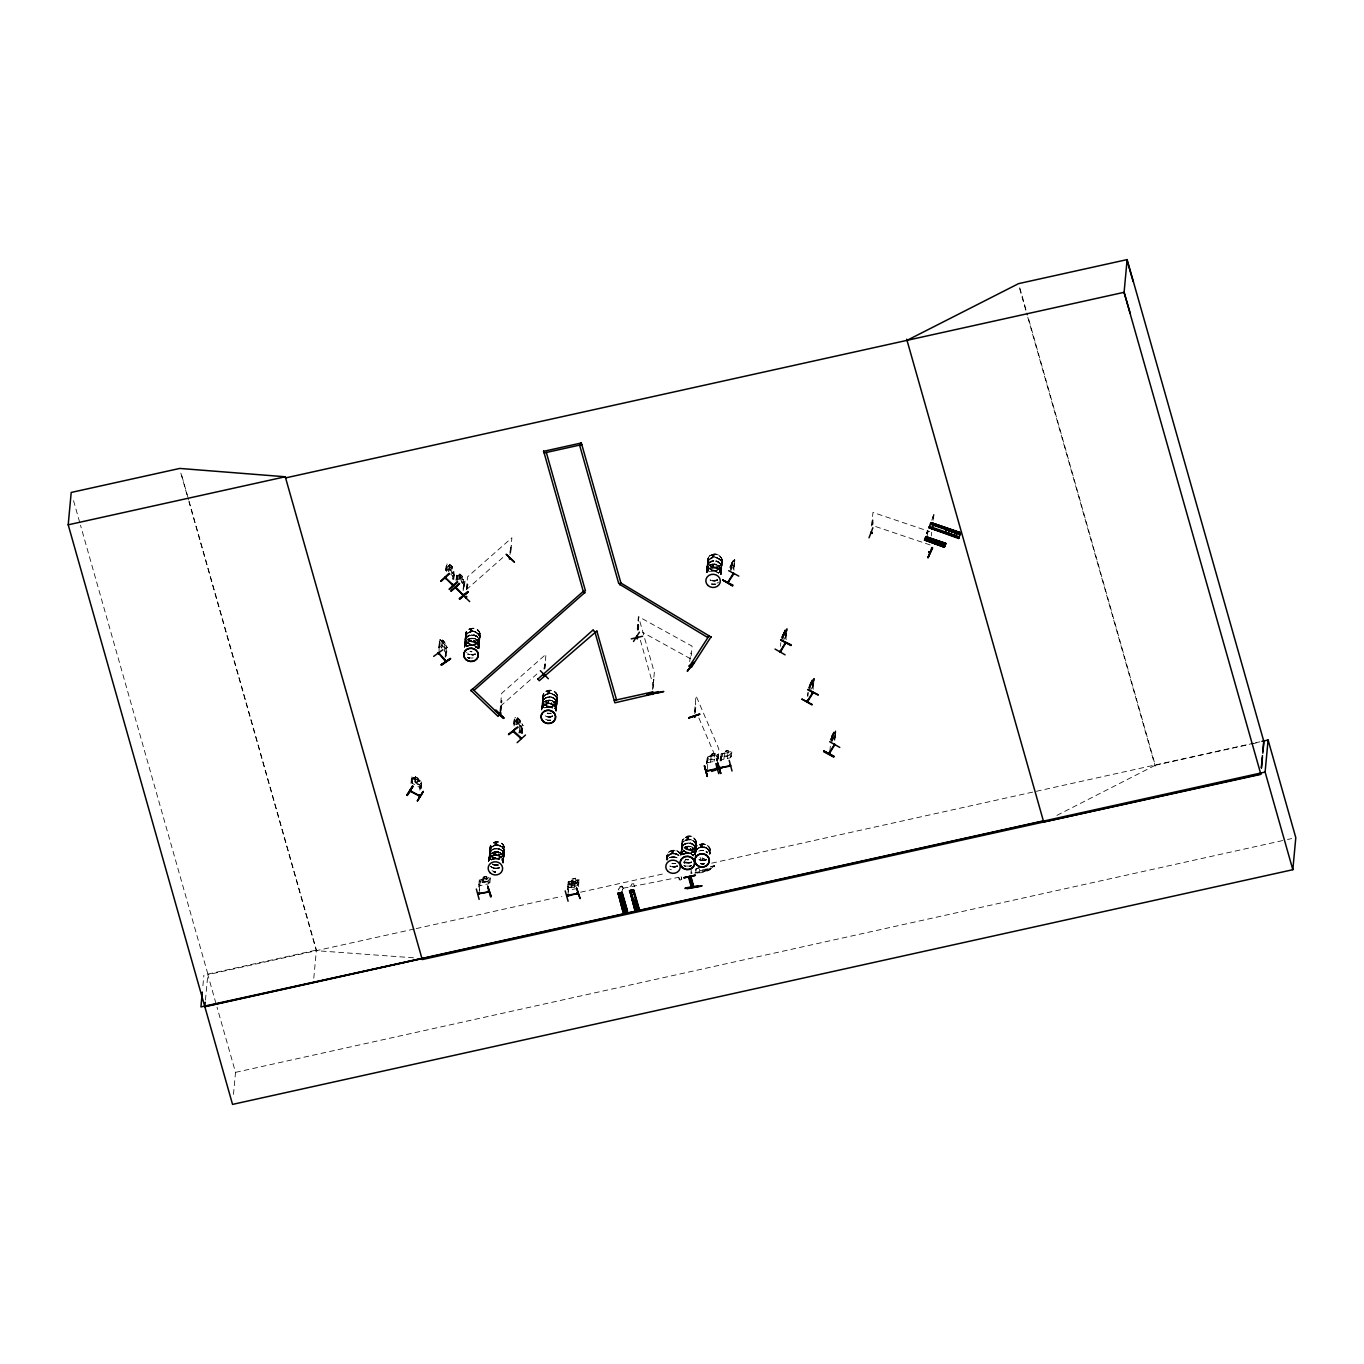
<?xml version="1.0" encoding="UTF-8"?>
<svg xmlns="http://www.w3.org/2000/svg" width="1364" height="1364" viewBox="0 0 1364 1364"><rect width="100%" height="100%" fill="white"/><g stroke="black" fill="none" stroke-linecap="round" stroke-linejoin="round"><path stroke-width="0.75" stroke-dasharray="5 3.75" d="M681.54 878.126C679.903 884.469 677.124 872.721 681.71 878.228M681.761 879.524L681.54 878.399M202.895 985.729L203.884 975.141M205.453 1000.119L207.874 974.101L80.51 525.242M233.483 1094.388L235.529 1072.36L217.047 1007.263M313.788 978.21L316.397 950.077L180.9 472.524M410.973 783.482L411.485 777.992L412.064 782.135M421.254 786.602L421.698 782.254L412.815 776.969L411.74 777.139L412.133 783.396M411.86 782.459L412.405 778.469M415.338 776.696L415.185 778.281L413.48 777.923L413.207 780.856L417.861 784.658L419.652 784.283L419.924 781.333L418.305 779.935M415.867 777.258L417.878 778.315M411.689 776.969L415.133 778.384L415.236 776.593L420.572 781.078M419.822 788.597C419.413 780.566 422.738 782.322 420.726 789.074M419.839 790.097L420.521 782.783M420.93 788.767L421.595 782.22M445.619 570.595L446.42 564.849L446.642 571.039M438.714 647.917L439.702 640.364L439.685 648.446M445.909 570.34L446.642 563.861L453.803 569.999L454.229 575.761M439.02 647.695L439.924 639.392L446.471 646.11M446.352 571.294L447.153 565.548M439.038 652.333L439.378 640.586M442.021 646.451L440.93 643.825L441.203 640.875L442.465 641.728L442.533 640.006L444.971 642.734L445.636 649.111M449.029 570.698L447.801 568.174L448.074 565.225L449.472 565.975L449.523 564.253L452.217 566.776L453.274 570.118L453.001 573.068L451.535 573.068M441.885 648.036L442.618 640.142M449.472 565.975L449.608 564.389M442.993 640.858L444.459 642.512M450.035 565.071L451.654 566.589M444.221 650.611L444.886 642.7L442.43 640.074M452.064 568.362L452.115 566.759M445.09 657.192L446.25 647.815L445.926 656.118M445.397 656.971L446.25 647.815M452.729 579.291L453.701 571.704L453.462 579.99M453.019 579.035L453.701 571.704M446.233 655.896L447.119 647.542M453.752 579.734L454.621 571.38M455.968 580.348L456.769 574.602L457.162 578.967M456.258 580.092L456.991 573.613L464.971 581.286L464.118 589.487M457.196 580.263L457.093 573.715M456.889 579.223L457.503 575.301M459.736 575.574L459.89 574.005L462.567 576.529L462.43 578.114M459.498 579.188L459.77 576.239L462.277 578.609L462.004 581.541M459.736 575.796L459.89 574.005M460.401 574.824L462.004 576.341M462.243 578.166L462.481 576.614L459.787 574.091M463.078 589.043L464.05 581.456L463.828 589.742M463.197 590.612L464.05 581.456M466.437 588.805L467.528 576.904L511.892 537.757L510.409 553.767M466.71 589.077L467.562 584.031L467.102 584.968M467.187 588.157L467.562 584.031M467.477 588.43L467.852 584.303M464.391 647.712L464.936 641.762M464.988 641.165L465.26 638.233M465.312 637.636L465.584 634.959M470.904 629.384L471.961 630.765L470.682 629.554M474.655 640.909L473.82 640.79M479.497 642.086L478.934 648.036A7.28 6.615 5.3 0 0 464.647 646.007L465.363 644.456M479.531 641.489L479.804 638.557M479.855 637.96L480.145 635.01C480.401 642.99 467.511 643.927 465.67 636.511M478.662 887.043L479.31 880.104M509.846 552.369L511.176 545.532L510.699 554.04M509.931 554.705L511.449 545.805M479.241 890.112L480.094 880.956L479.071 881.195L480.094 880.956M479.003 894.136L480.196 881.314M483.112 878.859L483.095 877.137L486.812 876.319L486.658 877.904M483.811 877.291L486.044 876.796M499.957 711.445L501.628 693.372L545.992 654.226L544.696 668.172M500.247 711.718L501.662 700.499L501.202 701.437M500.707 710.797L501.662 700.499M500.997 711.07L501.952 700.772M489.318 855.364L488.755 861.315A7.28 6.615 5.3 0 1 497.042 854.921A7.28 6.615 5.3 0 1 503.043 863.344M489.352 854.768L489.625 851.818L490.563 855.092M489.693 851.238L490 848.272M488.772 882.627L489.113 878.962L490.136 878.74L488.875 882.985M489.898 882.764L490.324 877.632L489.011 877.427M498.116 854.239L499.156 854.427M513.716 724.148L514.518 718.385L514.757 724.574M514.006 723.892C513.427 705.478 527.288 733.679 521.918 723.534M514.04 725.921L514.757 717.396L515.694 717.737M514.467 724.83L515.268 719.084M503.299 861.639L503.862 855.688M503.913 855.092L504.186 852.159M504.237 851.562L504.492 848.596M520.178 721.897L520.23 720.294L517.638 717.788L517.485 719.374M518.149 718.606L519.752 720.124M521.218 733.252L519.309 731.377L519.155 733.167L516.496 730.61M519.275 730.933L519.548 727.984M520.878 729.263L520.605 732.212L519.224 731.462L521.116 733.338M520.843 732.826L521.798 725.256L521.577 733.525M521.133 732.57L521.798 725.256M522.02 733.593L522.719 724.932M522.105 733.508L522.497 729.28L521.27 729.996L517.57 726.347M543.946 668.837L545.276 662L544.986 668.445M544.219 669.11L545.549 662.273M542.275 703.773L541.713 709.723A7.28 6.615 5.3 0 1 549.999 703.33A7.28 6.615 5.3 0 1 556.001 711.752M542.326 703.176L542.599 700.226M542.65 699.647L542.957 696.68M549.59 692.349L548.413 692.861L548.14 691.77M551.448 702.477L551.619 702.784M556.273 710.047L556.836 704.097M557.143 700.567L556.87 703.5L556.648 701.812M557.194 699.971L557.467 697.004M567.356 889.14L568.191 881.945M568.106 891.971L568.958 882.815L567.936 883.037L568.958 882.815M567.867 895.978L569.061 883.173M571.669 881.979L575.386 881.195L571.635 881.877L571.516 883.565L569.726 884.503L574.96 884.554L576.938 882.883L577.211 879.951L575.557 879.865M571.976 878.996L575.71 878.28L571.976 878.996L571.976 880.701L570.033 881.536L569.453 887.452L574.67 887.589M572.675 879.149L574.909 878.655M574.926 886.805C573.477 882.184 566.52 892.567 572.334 885.56L570.135 884.315L572.948 885.151M573.392 882.917L576.546 883.855L574.261 882.525L576.802 880.257L573.494 882.338L570.578 881.57L572.727 882.849L570.084 885.219L573.477 883.037M575.438 879.933L575.676 878.177M577.654 884.469L577.978 880.82L579.001 880.581L577.756 884.827M578.353 886.685L579.188 879.49L577.876 879.286M637.21 629.384L638.403 616.562L692.094 646.161L690.9 658.983L642.768 632.436M637.482 630.015L638.659 617.21L654.328 672.418L652.793 689.468M637.823 630.049L638.335 624.917L638.199 625.923M637.96 629.026C640.108 627.355 637.141 622.461 638.591 624.848M638.216 629.963L638.795 624.542M620.177 886.583L619.665 888.186A2.592 1.006 -15.8 0 0 619 889.993M622.189 887.64L622.291 886.481L622.189 887.64A2.592 1.006 -15.8 0 1 622.547 889.192L622.581 889.345M631.788 884.008L631.276 885.611A2.592 1.006 -15.8 0 0 630.049 886.532M633.766 883.684L633.834 885.202A2.592 1.006 -15.8 0 1 634.158 886.634M652.401 689.553L653.748 679.187L653.237 688.343M666.706 856.745L666.399 859.712A7.28 6.615 5.3 0 1 678.846 855.296M689.707 661.676L690.678 653.134L691.582 653.646L690.678 653.134M707.029 567.68L706.467 573.63A7.28 6.615 5.3 0 1 713.798 567.168A7.28 6.615 5.3 0 1 721.01 573.954L721.573 568.004M707.063 567.083L707.336 564.133M707.387 563.554L707.694 560.587M680.807 855.791L681.352 849.84M681.403 849.243L681.676 846.311M681.727 845.714L682 843.037M694.549 711.752L696.032 695.742L718.828 748.938L717.771 761.3M694.736 713.679L695.691 703.398M695.316 712.537L696.066 704.301M713.372 556.819L712.758 555.472L712.741 556.921M686.416 847.777L687.354 848.937M687.217 837.837L687.695 838.996M713.202 565.634L712.264 566.844M712.826 566.827C714.821 564.73 709.331 566.043 712.605 567.322M687.712 848.613L687.371 847.675M717.021 566.52L715.895 566.111M690.167 848.425L690.781 848.306M690.167 848.732L691.19 848.919M690.9 873.574L691.241 869.823M721.624 567.407L721.897 564.474M721.948 563.878L722.204 560.911M695.35 856.115L695.896 850.164L695.623 853.284M695.947 849.584L696.22 846.635L695.964 849.584L695.725 847.879M710.746 868.135C709.792 871.818 693.236 876.234 696.049 868.749L699.783 867.47M695.862 872.534L696.083 868.885M706.688 763.687L707.319 757.105M706.791 764.045L707.456 757.139L708.547 756.287L718.504 754.633L718.112 760.72M707.302 769.313L708.206 757.975L707.2 758.196L708.206 757.975M702.068 846.413L700.84 845.578L701.232 846.481M699.647 869.107L699.51 870.573L702.409 870.709L714.344 867.282M710.627 762.084L711.224 754.173L714.941 753.354L714.139 761.283M711.377 754.326L711.087 755.758M711.94 754.326L714.173 753.832M730.661 568.498L730.933 565.548M731.428 563.213L732.553 561.405M714.804 753.439L714.702 755.127L716.475 755.127L716.202 758.077L714.225 759.748L709.024 759.663L709.297 756.713L711.207 755.775M732.434 565.685L732.707 562.735C723.091 577.415 739.254 552.352 732.809 562.07M733.082 560.553L729.996 567.066M733.406 568.89L734.616 560.74L734.122 570.084M705.785 870.778L705.938 869.124M733.764 569.896L734.77 559.666L734.122 560.263M717.021 760.055L717.259 756.031L718.368 756.168L717.259 756.031M717.345 759.936L717.737 755.827M701.573 846.839L701.846 846.822A7.28 6.615 5.3 0 1 709.979 853.608L710.235 850.642M695.009 872.738L709.451 869.669L697.14 873.096M720.124 761.095L720.652 754.156L720.311 758.537M710.576 869.277L710.627 868.101M721.044 760.515L721.556 755.025L720.533 755.23L721.556 755.025M721.147 760.873L721.658 755.383M712.605 866.498L712.519 867.436L713.832 866.208M723.96 759.134L724.574 751.223L728.308 750.524L724.608 751.342M710.78 866.634L714.6 865.731L714.497 867.419L710.661 868.22M725.29 751.376L727.506 750.882M727.472 758.316L728.154 750.49L728.137 751.99M730.354 757.088L730.593 753.081L731.718 753.218L730.593 753.081M731.377 756.867L731.837 751.666L730.473 751.513M780.464 646.348L780.805 642.683M781.896 639.307L783.158 634.328M783.107 634.857L782.834 637.806L784.863 632.043M781.265 638.011L785.238 629.861L785.545 633.493L782.714 639.068M783.26 634.396L783.601 632.521M784.914 631.532L785.067 629.946L783.55 633.049M785.579 638.199L786.772 630.049L786.278 639.375M785.937 639.187C787.539 615.88 788.222 637.397 782.305 641.046M807.556 696.1L807.897 692.435M807.897 696.288L808.238 692.622M808.971 689.059L810.676 682.273M810.182 684.609L809.909 687.558L811.955 681.795L808.238 687.712M810.387 682.512L810.182 684.131M811.802 680.466L810.625 682.784M812.143 679.698L812.62 683.245L809.807 688.82M812.671 687.933L813.865 679.784L813.37 689.127M813.012 688.939C814.564 665.785 815.314 687.371 809.398 690.798M829.875 751.24L830.386 745.75M830.761 741.181L832.023 736.202M832.466 734.378C829.329 741.743 837.462 723.807 832.415 734.906M834.001 731.667L833.864 733.235M834.461 740.055L835.655 731.905L835.331 739.424M834.802 740.243L835.808 730.848L835.058 731.377M871.767 525.242L872.96 512.438L929.719 531.585M871.801 526.044L872.363 519.872L873.369 520.213L872.841 524.68M926.685 533.75L926.872 532.182M926.838 533.801L926.974 532.471M928.083 531.414L927.401 530.698M931.339 535.899L931.68 532.25M1056.912 815.382L1155.257 765.272L1027.893 316.414M927.043 537.348L927.605 532.761L927.179 537.399M933.061 520.298L933.488 516.871L933.283 520.383M480.06 633.288C477.946 624.883 463.317 627.696 465.67 636.494M465.056 639.716L465.158 643.45M478.406 641.711C474.911 634.754 462.481 638.71 464.732 646.57M471.654 629.691L470.375 630.543M469.625 639.818L469.557 640.858M469.523 640.057L469.966 641.251M471.092 641.285L471.552 640.091M473.751 640.347L474.519 640.756M473.922 640.091L474.689 641.012M480.043 636.817L480.06 633.305M479.378 645.002L478.338 648.531M488.858 858.399C488.841 850.318 501.662 849.397 503.504 856.967L501.577 853.898M489.437 853.301L490.256 858.621A7.28 6.615 5.3 0 1 492.455 850.011A7.28 6.615 5.3 0 1 502.191 851.392A7.28 6.615 5.3 0 1 501.679 860.326M488.551 861.605L489.744 858.058M493.904 853.642L494.109 854.682M495.2 854.972L495.831 853.455L495.081 854.597M499.036 854.188L498.286 854.512M498.593 848.664L501.901 850.488A7.383 6.735 5.3 0 1 501.782 860.207L503.793 857.172L503.691 853.404M503.793 857.155L504.066 855.399M543.025 694.975C540.536 703.585 554.943 707.2 557.365 698.828C559.905 690.218 545.464 686.586 543.043 694.975L543.81 693.372M542.395 701.71L543.213 707.029L542.378 705.273M542.872 703.278L542.071 708.581M548.243 693.185L547.902 691.753M546.742 702.358L548.959 702.136M548.106 692.298L549.794 691.804M546.862 702.051L547.066 703.091M557.347 698.811L557.62 697.072M556.717 707.012L555.677 710.542M706.569 570.715L706.859 568.822M712.861 556.205L713.73 555.608M671.804 852.006L672.554 853.029M721.829 565.924L721.727 562.19M721.181 572.812L721.232 569.146L719.322 566.06M682.102 841.059L682.801 846.243L685.512 848.783M680.909 852.892L681.182 851M688.002 848.425L686.143 849.158L687.251 847.47M688.274 838.962L688.513 837.922L687.695 838.911M695.811 848.613L695.487 854.972M709.058 850.386L707.916 848.971L710.133 853.898A7.383 6.735 5.3 0 0 702.733 847.095A7.383 6.735 5.3 0 0 695.282 853.659L696.424 850.028M700.602 845.407L702.562 845.441L701.863 846.942M927.912 532.25L928.014 531.176M621.643 893.437L622.547 889.192M927.878 531.721L927.759 532.812M933.965 516.086L933.88 514.416L931.561 520.144M678.641 877.223L679.323 879.933M681.199 876.677L681.437 878.075M927.026 532.233L927.435 531.022M931.8 520.23L933.88 514.416L933.709 516.956M786.431 633.152L785.63 635.76M834.478 737.634L835.638 730.899L830.147 739.885L830.795 738.35M444.647 644.354L447.273 647.627M446.846 651.941L445.892 652.486M831.699 740.584L834.308 736.475L833.234 736.594L834.598 732.877L831.409 738.009L832.449 737.822M619.87 887.026L621.132 886.361M927.162 531.261L927.793 530.323M872.363 519.872L873.369 520.213M808.358 687.763L814.018 678.726L810.438 682.614M465.721 632.964L466.471 631.362M465.55 635.982L466.3 634.379M465.977 637.926L465.09 639.682L467.119 636.596M464.783 643.041C466.317 637.892 473.564 636.613 477.229 640.279M464.459 646.229L465.209 644.592M470 639.699L470.051 640.654M471.552 640.586L469.796 640.978M477.69 643.126L479.565 640.193A7.28 6.615 5.3 0 0 470.716 631.941A7.28 6.615 5.3 0 0 467.358 642.956A7.28 6.615 5.3 0 0 479.548 640.262M478.832 641.796L479.651 636.272M478.508 645.342L479.31 639.801M542.906 697.993L543.656 696.407L542.463 699.937L543.537 703.5M542.412 701.693L544.372 698.675L549.641 696.799M542.565 701.522L544.458 698.607A7.28 6.615 5.3 0 1 554.79 698.777L557.024 703.79L555.847 707.353M542.122 705.052C543.827 698.965 552.659 698.607 555.745 703.722M543.861 705.154L541.525 710.013A7.383 6.735 5.3 0 1 549.027 703.364A7.383 6.735 5.3 0 1 556.359 710.252L555.353 706.791M541.968 708.087L542.719 706.484M549.777 692.844L549.726 691.787M547.527 702.937L548.447 701.727M547.578 703.364L548.891 702.596M555.029 705.12L556.921 702.204A7.28 6.615 5.3 0 0 548.055 693.952A7.28 6.615 5.3 0 0 544.696 704.966A7.28 6.615 5.3 0 0 556.887 702.272M556.324 703.671L557.347 700.278L556.273 696.697M489.437 853.284L491.5 850.198L494.774 848.578M489.608 853.114L490.341 851.511M494.757 843.6L496.411 843.02M495.183 843.361L495.661 844.504M494.245 853.438L494.723 854.597M499.105 854.017L499.292 853.83M503.214 855.399L503.964 853.796A7.383 6.735 5.3 0 0 495.081 845.237A7.383 6.735 5.3 0 0 491.671 856.422L494.962 858.263M502.719 862.116L503.521 856.831M708.393 560.297L707.575 565.838M706.842 568.958L707.609 567.185M707.456 570.374L706.535 572.13A7.383 6.735 5.3 0 1 721.096 574.346M720.908 567.714L721.829 565.958A7.383 6.735 5.3 0 0 712.792 557.552A7.383 6.735 5.3 0 0 709.382 568.737L712.673 570.578M720.584 571.26L721.539 565.941L718.061 561.695M720.431 574.449L721.198 572.675M682.87 839.423L682.119 841.042C692.793 823.788 706.006 854.938 685.512 848.783M681.983 844.077L682.733 842.475L681.898 847.999M681.642 847.607L682.392 846.004M686.791 838.093L688.684 837.667M681.949 849.363L681.182 851.119C682.733 845.816 689.911 844.657 693.645 848.357M680.875 854.307L682.938 851.221L688.121 849.414M681.045 854.154L681.795 852.551M695.248 849.891C696.868 839.15 714.992 844.452 709.382 854.086M681.454 851.358L683.415 854.478A7.383 6.735 5.3 0 1 683.944 844.538A7.383 6.735 5.3 0 1 694.719 846.072A7.383 6.735 5.3 0 1 692.281 855.722L695.828 851.665L695.026 846.311M700.687 845.39L700.772 846.652M411.485 777.992L412.201 778.793M411.297 781.197L412.269 783.294L419.959 787.557L421.305 786.499M734.957 560.928L734.088 561.559M730.541 569.76L733.644 561.235L732.741 562.224M730.149 571.755L734.378 563.912M787.13 630.236L786.261 630.867M814.223 679.971L813.336 680.619M836.013 732.093L835.143 732.741M831.597 740.925L834.683 732.417L833.796 733.389M831.188 742.92L835.416 735.077M489.829 881.996L488.465 883.804L479.838 885.765M578.711 883.855L577.33 885.645L568.703 887.606M716.594 760.839L718.112 758.861L716.663 760.873L707.933 762.664M731.309 756.082L729.928 757.89L721.266 759.697L720.26 758.384L721.403 759.765M573.136 884.963L576.392 882.934L573.869 885.253M467.46 633.067L465.397 636.136L465.363 639.699M470.733 629.554L470.495 630.782M465.226 644.592L468.023 642.137L471.705 641.336M478.065 639.801L479.258 638.42M478.645 645.206L475.848 647.661A7.383 6.735 5.3 0 0 478.304 637.994A7.383 6.735 5.3 0 0 467.528 636.459A7.383 6.735 5.3 0 0 466.965 646.366L465.039 643.262L465.874 645.019M543.503 696.527L544.799 695.077M555.983 707.217L554.688 708.666A7.383 6.735 5.3 0 0 555.267 699.527A7.383 6.735 5.3 0 0 545.378 698.112A7.383 6.735 5.3 0 0 543.145 706.944M709.723 555.881C702.665 562.156 714.02 571.942 720.158 565.736C727.217 559.462 715.878 549.675 709.723 555.881L711.292 554.858M708.24 560.433L711.036 557.978L714.719 557.177M709.212 562.514L707.149 565.6L707.251 569.368M712.502 556.137L714.463 556.665M707.609 567.339L708.803 565.821M707.302 570.51L708.598 569.061M719.766 569.027L721.062 567.595M719.442 572.573L720.738 571.124M491.824 846.669L489.488 851.528L491.705 856.473A7.28 6.632 5.3 0 0 503.93 853.864A7.28 6.632 5.3 0 0 495.081 845.527A7.28 6.632 5.3 0 0 491.722 856.575A7.28 6.615 5.3 0 0 503.913 853.864A7.28 6.615 5.3 0 0 495.081 845.544A7.28 6.615 5.3 0 0 491.739 856.558M495.303 843.208L495.354 844.333M489.898 855.023L491.091 853.642M489.608 858.195L492.387 855.74L496.07 854.938M668.531 855.143L666.195 860.002A7.383 6.735 5.3 0 1 678.914 855.433L677.397 854.307M682.58 842.594L683.858 841.145M687.286 838.059L688.871 837.888M683.534 844.691L681.199 849.55L683.415 854.478M681.642 852.671L682.835 851.289M694.481 847.879L695.657 846.515M696.271 850.147L699.067 847.709L702.75 846.908A7.383 6.735 5.3 0 1 710.081 853.813M700.977 845.612L701.931 845.407M693.764 854.734L695.043 853.284M691.633 873.369L691.463 871.92L692.094 873.233M446.164 568.174L450.632 574.091M446.846 570.527L446.25 568.089M452.217 566.776L449.438 564.338M456.514 577.927L457.366 580.194M466.352 589.725L502.787 557.552M500.452 706.194L536.887 674.021M517.638 717.788L521.372 723.653L521.099 726.603L519.65 726.603M514.262 721.709L514.944 724.062M522.327 729.297L521.764 726.91L515.49 720.993L514.433 721.692L515.115 723.994M515.49 720.993L514.518 721.778M520.417 731.735L519.531 730.899M419.89 787.471L421.203 786.431M439.805 639.477L442.362 641.796M439.413 643.706L440.078 646.127L445.738 652.538L446.71 651.907M446.403 646.076L447.204 647.61M467.358 633.118L472.626 631.259M472.029 631.191L472.08 629.998M467.034 636.664L472.302 634.789M466.164 646.707L471.364 644.865M477.775 643.058L472.507 644.933M709.11 562.582L714.395 560.706M708.803 565.958L710.354 564.764M708.513 569.112L713.781 567.254M719.851 568.976L714.583 570.851M544.696 695.129L549.965 693.27M549.556 692.946L547.902 692.707M544.048 702.051L545.6 701.011M543.759 705.205L549.044 703.347M548.618 703.023L546.452 702.682M555.114 705.069L549.845 706.944M491.739 846.72L497.007 844.845M496.206 844.299L496.547 843.395M496.394 844.793L496.871 843.617M494.109 853.233L495.899 853.472M495.268 854.376L495.32 853.199M500.912 854.461C509.573 850.301 501.185 837.871 493.563 842.526C484.902 846.686 493.308 859.115 500.912 854.461L499.105 855.075M496.871 858.536L502.14 856.643M500.605 857.7L504.117 853.642L504.015 849.874M683.773 841.196L689.042 839.337M683.449 844.742L688.718 842.867M668.445 855.194L673.714 853.318M672.35 852.909L673.322 852.04M686.467 847.999L687.354 847.794M692.264 855.74L693.85 854.665M707.353 757.259L708.598 756.423M721.982 753.525L720.823 754.292L730.558 751.564M568.072 881.945L579.086 879.644M568.225 882.065L569.385 881.28M568.993 884.094C563.741 885.765 582.275 881.638 577.552 882.218M453.104 576.358L454.229 575.591M454.314 575.676L453.155 576.461L449.455 572.812M709.28 870.079L710.661 869.158M684.268 863.548L686.655 862.116L685.052 862.457A8.201 3.205 -15.3 0 1 687.609 859.576M724.54 752.826L722.647 753.763L722.374 756.713L724.114 757.566L729.535 755.127L729.808 752.178L728.188 751.939M483.078 878.74L481.168 879.678L480.895 882.627L482.634 883.48L488.073 881.042L488.346 878.092L486.539 877.973L486.812 876.319L483.129 877.257M706.91 572.266L706.944 572.249A7.263 6.615 5.3 0 1 715.043 564.065A7.263 6.615 5.3 0 1 720.294 574.039M542.173 708.359L542.207 708.342A7.263 6.615 5.3 0 1 550.272 700.363A7.263 6.615 5.3 0 1 555.523 710.337M489.199 859.951L489.233 859.934A7.263 6.615 5.3 0 1 497.314 851.954A7.263 6.615 5.3 0 1 502.566 861.929A7.297 6.649 5.3 0 0 497.331 851.784A7.263 6.615 5.3 0 0 489.318 859.849M632.095 884.008L633.067 883.736M712.997 555.301L714.531 555.711M710.337 564.918L712.161 564.133M473.478 654.822L475.286 654.191A7.28 6.615 5.3 0 1 467.92 654.123M715.554 580.74L717.362 580.109A7.383 6.735 5.3 0 1 709.962 579.922L711.735 580.655M548.055 703.006L548.106 701.539M552.369 708.052A7.383 6.735 5.3 0 0 544.986 707.899L548.703 706.876M545.003 707.711L546.811 707.081M550.817 716.833L552.625 716.202A7.383 6.735 5.3 0 1 545.242 715.844M493.325 845.68L495.098 845.049A7.28 6.615 5.3 0 1 503.981 853.267A7.28 6.615 5.3 0 1 491.79 855.961A7.28 6.615 5.3 0 1 495.149 844.947A7.383 6.735 5.3 0 1 504.066 853.506A7.383 6.735 5.3 0 1 491.688 856.251A7.383 6.735 5.3 0 1 495.098 845.049M496.121 844.896L496.854 844.111L495.558 842.884M492.643 852.602L494.433 851.954M687.49 837.684L688.428 837.513M688.411 839.167L686.842 838.297M680.414 853.711C676.749 847.044 664.592 850.727 666.74 858.553M684.677 847.078L688.411 846.26A7.263 6.615 5.3 0 1 695.333 854.87M675.299 857.138L677.073 857.854A7.383 6.735 5.3 0 0 669.69 857.7L673.39 856.865M669.69 857.7L671.48 857.069M702.102 846.737L701.846 846.822A7.28 6.615 5.3 0 0 695.674 855.006M675.487 866.822L677.294 866.174A7.383 6.735 5.3 0 1 669.894 866.004L671.668 866.737M687.985 863.088L691.684 862.253A7.383 6.735 5.3 0 1 684.302 862.099L686.075 862.815M689.894 862.901L691.701 862.27M689.553 866.447L691.378 865.799A7.383 6.735 5.3 0 1 689.587 866.242M696.203 868.902L699.834 867.64M520.724 728.274L520.008 727.387M711.258 754.292L714.975 753.474M711.156 756.304L714.668 755.588L714.344 758.486L710.883 759.254M724.489 753.354L728.018 752.638M724.216 756.304L727.677 755.537M489.096 877.478L479.19 880.104M575.079 883.292L571.618 884.06L575.062 883.378M207.874 974.101L316.397 950.077M414.145 929.037L207.822 974.697L216.467 1005.217M416.225 928.577L561.866 896.336M580.587 892.192L665.888 873.301M711.667 863.173L1253.669 743.192M1255.733 742.749L1259.859 741.828M1155.257 765.272L1249.458 744.42M1251.504 743.977L1259.688 742.152M710.797 866.754L714.6 865.731M702.477 869.908L709.399 868.391M235.529 1072.36L1285.399 839.968M1287.48 839.508L1291.64 838.587M654.004 680.125L653.356 679.272M694.975 873.182L709.553 870.027M577.057 888.51L568.328 890.351L567.322 889.021M731.411 566.657L730.405 566.861L733.559 561.695L732.195 565.429L733.286 565.207L731.786 566.367M783.584 635.965L782.578 636.17L785.715 631.003L784.351 634.72L785.425 634.601L783.942 635.675M810.659 685.717L809.653 685.904L812.808 680.755L811.444 684.472L812.535 684.268L811.034 685.41M621.08 886.225L622.189 886.395M712.144 564.27L717.754 565.105M712.332 565.293L713.713 566.043M713.457 570.783L711.531 570.97A7.383 6.735 5.3 0 1 718.658 572.897L715.367 571.056M713.645 580.928L715.571 580.74M713.321 584.457L715.248 584.269A7.383 6.735 5.3 0 1 711.428 583.997M472.814 641.66L474.723 641.472M471.569 655.01L473.478 654.822M548.822 691.429L549.59 691.974M547.407 700.363L551.244 700.482M548.908 717.021L550.817 716.833M518.473 723.483L516.001 722.818L517.928 722.579L516.41 719.203L518.491 722.732L520.912 723.432L519.036 723.653L520.025 726.637M548.584 720.55L550.493 720.363A7.383 6.735 5.3 0 1 546.674 720.277A7.28 6.615 5.3 0 0 550.442 720.465M495.388 841.912L497.297 841.724M494.757 848.578L496.684 848.391M494.45 851.989L498.286 852.04M498.661 853.83L498.747 854.58M495.746 858.468L492.029 859.286A7.383 6.735 5.3 0 1 499.429 859.473L497.655 858.74M494.348 864.947L498.184 865.032M496.24 865.373L498.184 865.049M672.094 850.386L674.004 850.198M495.933 868.612L499.65 867.794A7.28 6.615 5.3 0 1 490.801 866.634M672.264 851.358L673.356 851.648M672.742 852.824L673.253 851.869M702.426 850.437L700.499 850.625A7.383 6.735 5.3 0 1 704.318 850.727M687.78 852.943L684.063 853.779A7.383 6.735 5.3 0 1 694.157 856.473L692.963 855.023M688.922 853.012C693.372 853.301 697.703 848.8 696.066 844.35M702.613 860.582L706.33 859.763A7.383 6.735 5.3 0 1 698.931 859.576L700.704 860.309M673.577 867.01L675.504 866.822M702.289 864.111L704.199 863.923A7.28 6.615 5.3 0 1 700.397 863.923M695.691 872.448L699.408 872.261M621.404 886.174L622.257 886.344M461.885 582.803L463.351 582.82L463.624 579.871L462.328 578.08M515.728 724.318L517.178 724.335M575.114 882.866L576.921 882.985M413.48 957.801L316.346 950.674L188.982 501.816M714.071 564.116L715.981 564.389M549.215 713.645L547.305 713.372A7.263 6.615 5.3 0 0 551.107 713.321M701.573 846.976L700.67 846.345M686.382 859.439L688.291 859.712M686.365 859.576L688.291 859.849A7.263 6.615 5.3 0 1 684.643 858.928M494.825 844.06L495.831 844.93M494.893 855.006L493.904 854.154M717.242 754.462L718.487 754.786M446.642 564.048L447.494 564.27M875.688 526.572L930.487 545.054M716.629 557.45L721.113 560.706M716.288 560.979L718.078 561.695M715.998 564.219L721.232 569.129M715.691 567.526L718.999 569.351M474.536 631.532L476.326 632.248M474.212 635.061L477.536 636.886M473.598 641.609L478.099 644.865M473.598 641.626L476.906 643.45M473.274 645.138L476.599 646.962M470.597 644.661L466.096 641.404M467.886 654.021L469.659 654.72L467.869 654.021A7.383 6.735 5.3 0 0 475.269 654.174M469.335 658.266L467.562 657.55L469.335 658.283A7.28 6.615 5.3 0 1 467.596 657.67M551.874 693.543L556.376 696.799M551.55 697.072L554.875 698.897A7.383 6.735 5.3 0 1 554.773 708.428M551.261 700.312L554.568 702.289L556.444 705.376L555.745 703.568M550.937 703.619L554.261 705.444M550.613 707.149L552.403 707.865A7.28 6.615 5.3 0 0 545.088 707.592M547.936 706.671L544.611 704.847A7.383 6.735 5.3 0 1 548.038 693.645A7.383 6.735 5.3 0 1 557.024 702.102A7.383 6.735 5.3 0 1 544.645 704.83M552.608 716.185A7.383 6.735 5.3 0 1 545.225 716.015L546.998 716.748M690.951 839.61L694.276 841.435M704.659 847.163L707.967 849.005M690.627 843.14L695.111 846.413M690.337 846.379L692.111 847.095M690.014 849.687L694.515 852.943M689.69 853.216L693.014 855.058M682.614 849.567L681.795 847.811L683.739 850.948L687.013 852.739M675.623 853.591L677.397 854.307M498.917 845.117L502.225 846.959M495.439 853.097L494.297 854.29M497.979 855.211L502.464 858.468M492.557 864.23L494.331 865.1M494.041 868.339L490.716 866.515M459.821 575.71L458.423 574.977L459.378 580.45M517.57 719.51L516.189 718.76L517.144 724.233M415.27 776.798L418.39 778.452M420.317 783.107L421.237 783.584M785.101 631.43L786.926 628.975L781.93 636.494M476.309 632.231L479.037 634.789M470.733 630.901L470.904 631.174A7.28 6.615 5.3 0 1 479.599 639.665A7.28 6.615 5.3 0 1 467.426 642.359A7.28 6.615 5.3 0 1 470.768 631.344M553.648 694.259L555.148 695.35M707.643 852.534L706.092 851.409A7.383 6.735 5.3 0 1 707.626 852.534A7.28 6.615 5.3 0 0 706.058 851.324M692.383 843.873L693.901 844.964M692.128 847.112L695.538 851.443M683.773 851.034A7.28 6.615 5.3 0 0 695.964 848.34A7.28 6.615 5.3 0 0 687.132 840.019A7.28 6.615 5.3 0 0 683.773 851.034A7.383 6.735 5.3 0 0 696.083 848.169A7.383 6.735 5.3 0 0 687.115 839.713A7.383 6.735 5.3 0 0 683.705 850.914L685.257 852.023M500.077 852.773L501.611 853.881M458.901 579.666L458.219 578.933L460.179 578.796L458.662 575.42L460.742 578.933L463.163 579.649L461.288 579.853L462.925 583.366L462.14 582.701M451.774 572.948L452.541 573.647L450.938 570.101L452.814 569.982L450.376 569.197L448.313 565.668L449.813 569.044L447.886 569.282L450.359 569.93L451.654 572.761M442.413 642.239L444.681 644.797M442.141 645.189L444.408 647.747M718.964 569.317L720.908 572.454M709.451 568.873A7.28 6.615 5.3 0 1 712.792 557.859A7.28 6.615 5.3 0 1 721.624 566.179A7.28 6.615 5.3 0 1 709.451 568.873L707.456 565.651M694.225 841.4L696.186 844.538M555.489 692.23L556.648 693.662M554.21 705.41L555.438 706.876M671.958 852.517L671.565 852.858M544.662 704.881L542.702 701.744M477.485 636.852L479.446 639.989M476.548 646.928L477.775 648.412A7.383 6.735 5.3 0 0 466.13 646.741M465.857 644.984L467.017 646.383A7.28 6.615 5.3 0 1 467.579 636.749A7.28 6.615 5.3 0 1 478.201 638.267A7.28 6.615 5.3 0 1 475.797 647.747M502.515 843.822L503.691 845.254M502.191 846.925L503.401 848.391M491.466 859.508A7.28 6.615 5.3 0 1 491.534 850.13A7.28 6.615 5.3 0 1 501.816 850.369L503.81 853.591M490.153 858.536L491.381 860.002M707.967 762.8L706.961 761.487M568.805 887.538L567.697 886.293M479.923 885.679L478.832 884.452M517.075 724.642L516.223 723.943M460.725 579.683L462.004 582.513M721.027 560.604L721.846 562.36M707.115 569.18L707.95 570.936A7.28 6.615 5.3 0 1 710.167 562.326A7.28 6.615 5.3 0 1 719.902 563.707A7.28 6.615 5.3 0 1 719.391 572.641M695.35 842.782L696.169 844.538M694.412 852.858L695.248 854.614M479.037 634.806L479.77 636.459L478.934 634.703M478.406 641.574L479.122 643.365M478.014 644.78L478.832 646.536M465.363 639.733L466.198 641.489M503.316 848.289L504.151 850.045M502.378 858.382L503.214 860.138M489.42 856.865L490.239 858.621M698.914 718.044L717.635 761.76M1019.761 287.719L1027.314 314.368M1019.658 288.639L1027.211 315.22M1027.791 317.266L1155.172 766.21M640.381 640.245L653.151 685.222M623.297 888.015L623.331 888.169A671.77 98.737 -11.3 0 0 678.761 877.291M180.849 473.12L188.403 499.77M73.537 500.656L79.93 523.196M721.403 565.719L721.641 567.441M720.789 572.266L721.164 574.244M706.586 570.578L706.808 572.488A7.28 6.615 5.3 0 1 720.959 574.551M709.757 851.92L709.996 853.642M680.909 852.739L681.148 854.648M556.989 698.283L557.211 700.005M556.478 705.239L556.717 707.149M556.052 708.359L556.41 710.337M479.139 643.228L479.378 645.138M478.713 646.348L479.088 648.326A7.383 6.735 5.3 0 0 464.51 646.366M503.077 859.951L503.452 861.929M465.26 638.182L465.482 639.921M488.875 858.263L489.096 860.173M683.449 854.58A7.28 6.615 5.3 0 1 683.995 844.827A7.28 6.615 5.3 0 1 694.617 846.345A7.28 6.615 5.3 0 1 692.213 855.825M688.291 859.61A7.263 6.615 5.3 0 1 686.416 859.337M681.335 854.546A7.263 6.615 5.3 0 1 688.411 846.379M683.5 853.983A7.28 6.615 5.3 0 1 684.046 844.231A7.28 6.615 5.3 0 1 694.668 845.748A7.28 6.615 5.3 0 1 692.264 855.228M683.398 854.256A7.383 6.735 5.3 0 1 683.961 844.35A7.383 6.735 5.3 0 1 694.736 845.902A7.383 6.735 5.3 0 1 692.298 855.535M681.301 854.836A7.263 6.615 5.3 0 1 688.377 846.669A7.263 6.615 5.3 0 1 695.316 855.16M691.599 862.372A7.28 6.615 5.3 0 1 684.336 862.201M681.011 854.682A7.28 6.615 5.3 0 1 695.06 854.989M691.667 861.775A7.28 6.615 5.3 0 1 684.387 861.622M681.062 854.086A7.28 6.615 5.3 0 1 695.111 854.393M680.926 854.444A7.383 6.735 5.3 0 1 695.18 854.768M684.097 854.273A7.28 6.615 5.3 0 1 691.378 854.427M691.326 865.322A7.28 6.615 5.3 0 1 684.063 865.151M682.648 854.699A7.28 6.615 5.3 0 1 691.429 853.83M692.929 854.921A7.28 6.615 5.3 0 1 694.071 856.319M685.768 866.157A7.383 6.735 5.3 0 1 683.995 865.441M684.063 853.966A7.383 6.735 5.3 0 1 692.963 855.245M675.777 863.344A7.263 6.615 5.3 0 1 672.026 863.259M667.644 860.07A7.263 6.615 5.3 0 1 670.372 851.102A7.263 6.615 5.3 0 1 680.261 853.745M666.911 858.757A7.263 6.615 5.3 0 1 680.227 854.052M666.263 860.087A7.383 6.735 5.3 0 1 678.897 855.62M677.294 865.987A7.383 6.735 5.3 0 1 669.912 865.816M677.26 865.697A7.28 6.615 5.3 0 1 669.997 865.526M677.209 866.276A7.28 6.615 5.3 0 1 669.946 866.123M666.621 858.587A7.28 6.615 5.3 0 1 678.795 855.893M671.412 869.772A7.28 6.615 5.3 0 1 669.673 869.056M667.081 859.951A7.28 6.615 5.3 0 1 668.241 858.604M669.758 857.581A7.28 6.615 5.3 0 1 677.021 857.751M671.463 857.547A7.28 6.615 5.3 0 1 675.231 857.632M695.964 852.04A7.263 6.615 5.3 0 1 703.977 843.941A7.263 6.615 5.3 0 1 709.229 853.932M695.93 852.347A7.263 6.615 5.3 0 1 703.96 844.248A7.263 6.615 5.3 0 1 709.212 854.239M706.245 859.849A7.28 6.615 5.3 0 1 698.965 859.695M695.384 853.864A7.28 6.615 5.3 0 1 702.716 847.402A7.28 6.615 5.3 0 1 709.928 854.205M706.33 859.559A7.383 6.735 5.3 0 1 698.948 859.388M695.299 853.489A7.383 6.735 5.3 0 1 702.75 846.908M706.296 859.269A7.28 6.615 5.3 0 1 699.033 859.098M704.216 863.736A7.383 6.735 5.3 0 1 700.397 863.651M704.216 863.429A7.28 6.615 5.3 0 1 700.448 863.344M698.794 851.153A7.28 6.615 5.3 0 1 704.318 850.625M706.006 851.92A7.28 6.615 5.3 0 1 707.507 852.994M683.637 862.764A9.821 3.836 -15.3 0 1 686.689 859.303M702.443 857.734A9.821 3.836 -15.3 0 1 702.665 858.706L704.25 858.365L701.727 859.832L699.374 859.405L700.943 859.081A8.201 3.205 -15.3 0 0 700.039 857.615M707.899 570.851A7.383 6.735 5.3 0 1 710.115 562.019A7.383 6.735 5.3 0 1 720.004 563.434A7.383 6.735 5.3 0 1 719.493 572.522M706.995 572.351A7.263 6.615 5.3 0 1 715.026 564.27A7.263 6.615 5.3 0 1 720.277 574.261M721.761 566.009A7.383 6.735 5.3 0 1 709.382 568.737M709.178 571.823A7.28 6.615 5.3 0 1 709.723 562.07A7.28 6.615 5.3 0 1 720.328 563.588A7.28 6.615 5.3 0 1 717.941 573.068M707.916 570.681A7.383 6.735 5.3 0 1 710.133 561.849A7.383 6.735 5.3 0 1 720.022 563.247A7.383 6.735 5.3 0 1 719.51 572.334M706.978 572.692A7.263 6.615 5.3 0 1 714.992 564.594A7.263 6.615 5.3 0 1 720.243 574.585M717.328 579.615A7.28 6.615 5.3 0 1 710.064 579.444M717.276 580.212A7.28 6.615 5.3 0 1 710.013 580.041M717.362 579.905A7.383 6.735 5.3 0 1 709.979 579.751M706.603 572.096A7.383 6.735 5.3 0 1 721.113 574.159M718.521 582.138A7.28 6.615 5.3 0 1 717.004 583.144M715.248 583.775A7.28 6.615 5.3 0 1 711.479 583.69M709.826 571.499A7.28 6.615 5.3 0 1 718.589 572.761M715.196 584.372A7.28 6.615 5.3 0 1 711.428 584.286M715.299 571.567A7.28 6.615 5.3 0 1 718.538 573.357M543.23 707.115A7.28 6.615 5.3 0 1 545.429 698.419A7.28 6.615 5.3 0 1 555.148 699.8A7.28 6.615 5.3 0 1 554.654 708.734M542.275 708.24A7.263 6.615 5.3 0 1 550.289 700.158A7.263 6.615 5.3 0 1 555.557 710.133M551.124 713.116A7.263 6.615 5.3 0 1 547.373 713.031M544.424 707.916A7.28 6.615 5.3 0 1 544.509 698.538M554.705 708.138A7.28 6.615 5.3 0 0 554.79 698.777A7.383 6.735 5.3 0 0 544.407 698.675A7.383 6.735 5.3 0 0 544.321 708.189M542.224 708.769A7.263 6.615 5.3 0 1 550.255 700.687A7.263 6.615 5.3 0 1 555.506 710.661M541.576 710.098A7.383 6.735 5.3 0 1 549.01 703.534A7.383 6.735 5.3 0 1 556.341 710.439M552.591 715.708A7.28 6.615 5.3 0 1 545.31 715.537M552.522 716.305A7.28 6.615 5.3 0 1 545.259 716.134M542.684 707.029A7.28 6.615 5.3 0 1 556.205 710.644M550.493 719.868A7.28 6.615 5.3 0 1 544.986 719.084M546.793 707.575A7.28 6.615 5.3 0 1 550.544 707.66M491.347 859.968A7.383 6.735 5.3 0 1 491.432 850.437A7.383 6.735 5.3 0 1 501.867 850.676M492.643 864.128A7.263 6.615 5.3 0 0 498.133 864.912A7.297 6.649 5.3 0 1 492.626 864.043M502.583 861.741A7.263 6.615 5.3 0 0 497.331 851.75A7.297 6.649 5.3 0 0 489.267 859.934M498.15 864.725A7.263 6.615 5.3 0 1 494.399 864.64M504.049 853.693A7.383 6.735 5.3 0 1 491.671 856.422M501.816 850.369A7.28 6.615 5.3 0 1 501.747 859.729M489.25 860.36A7.28 6.615 5.3 0 1 497.28 852.261A7.28 6.615 5.3 0 1 502.549 862.27M498.116 865.253A7.28 6.615 5.3 0 1 492.609 864.469M499.667 867.589A7.383 6.735 5.3 0 1 490.75 866.328M488.636 861.519A7.383 6.735 5.3 0 1 497.042 855.023A7.383 6.735 5.3 0 1 503.128 863.582M497.86 867.913A7.28 6.615 5.3 0 1 490.852 866.038M488.977 860.19A7.28 6.615 5.3 0 1 503.248 862.236M495.626 871.954A7.383 6.735 5.3 0 1 493.717 871.681M495.609 872.125A7.383 6.735 5.3 0 1 493.7 871.852A7.28 6.615 5.3 0 0 495.592 872.227M492.029 859.491A7.383 6.735 5.3 0 1 499.412 859.644M495.661 871.63A7.28 6.615 5.3 0 1 492.029 870.675M492.114 859.184A7.28 6.615 5.3 0 1 499.394 859.354M493.819 859.167A7.28 6.615 5.3 0 1 497.587 859.252M464.919 646.468A7.263 6.615 5.3 0 1 472.933 638.386A7.263 6.615 5.3 0 1 478.184 648.36M471.876 651.532A7.263 6.615 5.3 0 1 470 651.259L471.876 651.77A7.263 6.615 5.3 0 1 469.983 651.549M467.085 645.905A7.28 6.615 5.3 0 1 467.63 636.153A7.28 6.615 5.3 0 1 478.252 637.67A7.28 6.615 5.3 0 1 475.848 647.15M466.982 646.178A7.383 6.735 5.3 0 1 467.545 636.272A7.383 6.735 5.3 0 1 478.321 637.806A7.383 6.735 5.3 0 1 475.9 647.457M464.885 646.758A7.263 6.615 5.3 0 1 472.916 638.676A7.263 6.615 5.3 0 1 478.167 648.65M464.595 646.587A7.28 6.615 5.3 0 1 478.866 648.633M475.252 653.697A7.28 6.615 5.3 0 1 466.488 652.452M467.699 646.178A7.28 6.615 5.3 0 1 476.462 647.44M469.352 658.079A7.383 6.735 5.3 0 1 467.579 657.363M473.155 657.857A7.28 6.615 5.3 0 1 467.647 657.073M466.232 646.604A7.28 6.615 5.3 0 1 477.656 648.241M415.15 778.81L414.861 781.743L417.981 783.396L418.254 780.464L415.15 778.81M449.421 566.486L449.148 569.436L451.654 571.806L451.927 568.856L449.421 566.486M483.027 879.269L482.754 882.218L486.215 881.451L486.488 878.501L483.027 879.269M517.519 720.039L517.246 722.971L519.769 725.341L520.042 722.391L517.519 720.039M571.891 881.11L571.311 887.06L574.79 886.327L575.352 880.36L571.891 881.11M572.386 882.15L574.602 881.673L572.386 882.15M696.544 843.071L696.271 846.038L696.561 843.088M831.989 736.731L831.716 739.663L833.745 733.917L831.989 736.731M487.715 881.945L484.612 881.178L481.253 883.429L483.862 881.008L481.697 879.729L484.612 880.496L487.903 878.348L485.396 880.684L487.715 881.945M419.191 784.931L416.429 781.913L413.394 781.913L415.747 781.197L413.821 778.281L416.446 781.18L419.413 781.248L417.128 781.93L419.191 784.931M463.607 586.128L464.664 585.429L463.453 586.094M551.141 713.457L547.288 713.508A7.263 6.615 5.3 0 0 551.073 713.645M675.811 863.582L671.975 863.497A7.263 6.615 5.3 0 0 675.743 863.634M685.751 866.362L683.961 865.646A7.383 6.735 5.3 0 0 685.751 866.345M684.114 847.47A7.263 6.615 5.3 0 0 696.271 844.793A7.263 6.615 5.3 0 0 687.456 836.49A7.263 6.615 5.3 0 0 684.114 847.47M684.097 847.777A7.263 6.615 5.3 0 0 696.254 845.083A7.263 6.615 5.3 0 0 687.439 836.797A7.263 6.615 5.3 0 0 684.097 847.777M683.722 850.727A7.383 6.735 5.3 0 0 696.1 847.982A7.383 6.735 5.3 0 0 687.132 839.542A7.383 6.735 5.3 0 0 683.722 850.727M683.824 850.454A7.28 6.615 5.3 0 0 696.015 847.743A7.28 6.615 5.3 0 0 687.183 839.44A7.28 6.615 5.3 0 0 683.824 850.454M709.792 565.31A7.263 6.615 5.3 0 0 721.948 562.616A7.263 6.615 5.3 0 0 713.133 554.313A7.263 6.615 5.3 0 0 709.792 565.31M709.757 565.617A7.263 6.615 5.3 0 0 721.914 562.923A7.263 6.615 5.3 0 0 713.099 554.619A7.263 6.615 5.3 0 0 709.757 565.617M709.502 568.277A7.28 6.615 5.3 0 0 721.675 565.583A7.28 6.615 5.3 0 0 712.843 557.262A7.28 6.615 5.3 0 0 709.502 568.277M545.037 701.403A7.263 6.615 5.3 0 0 557.194 698.709A7.263 6.615 5.3 0 0 548.379 690.406A7.263 6.615 5.3 0 0 545.037 701.403M545.02 701.693A7.263 6.615 5.3 0 0 557.177 698.999A7.263 6.615 5.3 0 0 548.362 690.713A7.263 6.615 5.3 0 0 545.02 701.693M544.765 704.37A7.28 6.615 5.3 0 0 556.938 701.676A7.28 6.615 5.3 0 0 548.106 693.355A7.28 6.615 5.3 0 0 544.765 704.37M492.08 852.994A7.263 6.615 5.3 0 0 504.237 850.301A7.263 6.615 5.3 0 0 495.422 841.997A7.263 6.615 5.3 0 0 492.08 852.994M492.046 853.301A7.263 6.615 5.3 0 0 504.203 850.607A7.263 6.615 5.3 0 0 495.388 842.304A7.263 6.615 5.3 0 0 492.046 853.301M467.699 639.392A7.263 6.615 5.3 0 0 479.855 636.698A7.263 6.615 5.3 0 0 471.04 628.412A7.263 6.615 5.3 0 0 467.699 639.392M467.682 639.682A7.263 6.615 5.3 0 0 479.838 637.005A7.263 6.615 5.3 0 0 471.023 628.702A7.263 6.615 5.3 0 0 467.682 639.682M467.306 642.819A7.383 6.735 5.3 0 0 479.685 640.091A7.383 6.735 5.3 0 0 470.699 631.634A7.383 6.735 5.3 0 0 467.306 642.819M467.323 642.649A7.383 6.735 5.3 0 0 479.702 639.904A7.383 6.735 5.3 0 0 470.716 631.447A7.383 6.735 5.3 0 0 467.323 642.649"/><path stroke-width="1.5" d="M690.389 881.621L691.65 881.366M637.159 637.141L637.534 638.062M728.7 581.422L727.779 581.917M733.866 573.784L728.12 582.343M780.464 651.498L780.515 650.543M780.43 651.958L785.476 643.399M812.16 693.304L812.722 692.145M807.505 701.71L813.132 692.759M833.898 745.392L834.563 744.164M1261.905 741.385L1268.094 740.004L1295.8 837.667L1292.833 869.703L232.545 1104.397L68.2 524.816L71.201 492.455L179.741 468.432L285.264 476.769L285.588 477.912L1124.089 292.305L1127.124 259.603L1018.584 283.627L907.026 340.352M202.315 992.088L200.934 1006.922L421.936 958.432M205.265 1002.233L204.839 1006.734L1265.11 772.058L1268.094 740.004M407.222 795.502L412.951 786.312L407.171 795.212M410.035 790.591L410.24 790.285M410.956 791.632L411.212 790.677M412.951 786.312L407.137 795.4M423.147 791.444L417.469 800.668M419.549 795.093L419.174 796.064L419.26 795.212M420.248 795.468L420.095 795.928M433.684 656.374L442.737 649.81M449.114 573.75L440.845 581.388L449.182 573.784M444.903 577.381L452.984 585.582L453.291 584.593M438.168 652.862L438.867 654.26L439.242 653.305M445.176 577.125L445.687 578.711L446.011 577.739M438.185 653.561L438.475 652.623M445.789 660.756L438.56 652.708M441.186 664.677L450.58 658.727L441.51 665.291M449.114 589.129L457.366 581.49M445.738 660.79L445.414 661.711L444.783 660.381M451.126 591.021L459.532 583.536L451.16 590.834M445.823 661.37L445.107 660.159M452.882 584.968L452.268 584.321M438.509 653.083L445.329 661.097M452.558 584.065L452.217 584.934M455.252 587.134L456.326 588.072M455.542 586.878L463.402 595.301L455.184 587.662M450.239 658.335L441.118 664.865L450.58 658.761M459.48 583.502L451.194 591.141M459.839 599.239L468.142 591.908L459.463 598.643M461.561 593.817L469.693 601.592M462.805 593.869L463.231 594.721M466.624 597.244L465.533 597.585L466.71 596.648M468.159 591.942L459.378 598.847M499.718 714.6L498.065 716.424L470.785 690.303M472.404 688.888L499.684 714.992M473.99 690.389L584.883 592.488M476.343 889.038L479.139 899.388M477.809 893.556L489.164 891.886L478.167 893.931M478.014 893.403L478.116 894.392M509.642 559.24L509.266 558.388M478.798 893.232L478.764 893.744M479.054 893.42L479.003 894.136M499.77 713.355L500.605 712.912M500.179 714.259L500.878 713.184M500.52 712.861L499.77 713.866M514.364 562.002L506.163 554.261L514.399 562.156M487.647 886.532L491.211 896.745L487.749 886.276M503.742 718.146L495.712 710.064L503.879 717.805M487.971 891.323L488.176 892.226L488.056 891.186M489.113 891.067L488.943 891.988M490.58 896.881L487.732 886.259M508.908 734.633L517.229 727.285M513 730.916L513.734 732.161L514.126 731.274M513.29 730.661L521.406 738.146M584.849 592.897L583.263 591.396L543.571 450.955M517.144 742.647L525.481 735.026M544.134 452.967L581.797 444.63M546.333 452.473L585.463 590.902L583.263 591.396L470.751 690.713M521.116 738.555L520.366 737.856M520.826 737.6L520.332 738.47M520.98 738.504L513.034 731.513M596.955 630.901L539.274 680.738L537.723 678.829M540.314 670.713L548.379 678.761M544.492 674.549L543.588 675.845L543.366 674.856M543.52 675.828L544.458 675.01M544.372 675.146L544.219 674.276M579.598 445.124L618.727 583.536L620.927 583.059L708.786 635.675L707.575 637.414L619.733 584.372M619.699 584.781L620.927 583.059L581.235 442.618M565.225 890.88L568.089 901.178M566.674 895.415L577.927 893.369M566.878 895.244L566.878 896.301L578.08 893.267M567.663 895.074L567.629 895.551M567.918 895.261L567.987 895.96M537.689 679.238L593.169 629.895M652.572 694.071L614.874 702.818L594.755 631.396M576.614 888.117L580.075 898.586L576.597 888.1M576.836 893.164L577.04 894.068L576.921 893.028M577.978 892.909L577.824 893.897L577.705 892.857M614.346 700.397L652.009 692.059M616.545 699.92L596.921 631.31M631.259 638.881L642.546 636.272M633.51 641.472L639.443 632.146M636.92 636.34L636.545 637.312L636.647 636.323M637.073 638.523L636.766 637.227M637.602 636.732L637.653 637.278M620.961 903.292L624.746 902.354M621.507 905.184L625.292 904.247M621.984 906.872L625.769 905.935M622.53 908.765L626.315 907.827M647.013 694.037C654.686 694.736 680.414 687.439 647.15 694.839M620.603 892.602L626.178 911.476C629.912 910.265 620.722 912.38 624.388 911.868M632.589 900.717L636.357 899.78M652.384 692.452L652.947 692.332M633.118 902.627L636.903 901.672M652.845 692.895L652.742 691.616M633.612 904.298L637.38 903.36M634.158 906.088L637.926 905.253M658.335 691.599L647.013 694.344L658.471 692.435M639.102 908.612L634.737 909.566L629.742 890.675L633.783 889.908L639.085 908.612L637.823 908.901L633.067 890.078M687.456 670.952L693.901 662.393L687.422 670.935M689.212 665.871L690.235 666.86L690.389 665.837M689.314 666.416L689.536 665.479M690.099 666.297L689.69 665.444M709.178 635.59L689.434 666.28L691.429 666.962M687.405 671.19L693.935 662.427M688.786 717.873L699.749 714.071L688.82 717.686M694.123 715.759L694.515 717.242L694.992 716.509M694.498 715.64L694.907 717.072M684.012 877.734L695.384 875.194L684.046 877.564M686.91 887.981C695.401 888.51 716.356 882.252 687.03 888.782M691.395 667.354L711.138 636.664M690.491 876.472L693.253 886.634M691.94 886.907L689.076 876.541L691.906 886.907M704.523 765.767L707.37 776.389L704.438 765.971M722.784 580.058L732.673 585.94L722.818 580.024M717.157 769.023L706.109 771.359L706.143 770.404L706.023 771.444L706.927 770.234M707.063 770.319L707.268 770.779M728.666 570.681L738.794 576.12M711.701 771.41L722.63 767.489M733.406 574.039L733.491 573.46M715.827 763.601L718.743 773.695M733.525 572.982L727.796 582.411M716.577 768.171L715.981 768.529M716.202 768.239L716.1 769.279L717.311 768.955M716.799 769.006L716.492 768.529M717.242 768.137L717.345 769.518L716.935 768.426M717.839 763.073L720.703 773.439L717.208 763.209M719.476 767.455L719.476 768.512L720.26 767.284M719.612 767.983L730.644 766.005L730.32 765.119M729.535 765.289L729.535 766.346L730.593 765.17M732.025 771.001L729.177 760.379M775.025 649.059L785.084 654.822M780.754 640.159L791.222 645.053L780.805 639.835M785.579 643.331L785.067 643.058M780.43 651.02L779.867 651.89L785.698 642.291M790.915 645.564L780.771 639.887M807.829 689.894L818.059 694.992M812.671 692.605L806.977 701.693L807.607 700.295M811.938 704.915L801.998 699.169M834.035 756.355L823.89 750.933M829.687 741.709L839.781 747.421M828.835 753.081L834.529 744.625M829.397 752.417L829.244 753.883L834.921 744.352M869.021 537.791L872.875 527.766M871.119 532.182L870.931 533M871.374 532.148L872.005 533.46L872.142 532.42M932.533 547.919L927.997 557.416M928.952 551.687L929.072 552.096M929.736 552.932L929.873 551.891L929.89 552.88L928.782 552.505M932.533 547.936L928.083 557.688M935.227 543.707L936.574 540.4M937.239 544.407L938.585 541.099M939.029 545.037L940.359 541.713M944.979 533L946.974 528.038M925.474 537.723L945.371 544.611L945.832 543.486L926.02 536.546L924.604 540.008L944.28 547.271L945.729 543.588M947.98 534.057L949.992 529.096M950.674 534.978L952.669 530.016M953.675 536.035L955.687 531.073M955.704 536.734L957.699 531.772M958.551 538.473L928.986 527.595L958.704 537.791M960.699 532.983L931.032 522.685L960.853 532.83L960.154 534.552L930.453 524.185L931.015 522.651L960.836 532.881L958.687 537.962M1261.325 767.83L1262.467 755.554M1262.842 751.479L1263.78 741.249L1127.124 259.603M1261.461 768L1262.433 757.412M1262.825 753.167L1263.814 742.579M705.887 771.035L717.106 768.529M729.501 765.818C734.514 764.846 714.276 768.87 720.482 767.813M924.673 539.854L944.314 547.203L944.741 546.146L924.843 539.377L944.758 546.112M925.559 537.723L925.252 538.797M925.815 537.075L945.832 543.452L925.832 536.836M958.517 538.524L959.216 536.819L929.515 526.419L928.969 527.749L958.824 537.774M802.032 699.118L812.228 704.489M823.822 751.223L834.035 756.594L823.873 751.189M924.485 540.349L924.928 539.24M929.242 527.152L958.943 537.518M930.606 523.759L960.461 533.801L930.623 523.691M930.896 523.111L960.341 534.006M927.98 557.688L931.97 547.476M931.015 522.634L929.106 527.493M926.616 540.707L927.946 537.382M932.038 528.669L934.033 523.691M503.776 718.095L495.251 710.712M732.997 585.173L722.784 580.024M833.711 757.071L823.583 751.632M717.328 769.364L716.526 768.767M406.711 795.195L412.44 786.005M417.384 800.89L423.215 791.478M417.486 800.89L423.266 791.751M465.618 597.466L466.42 596.392L465.908 597.773M707.268 776.372L704.455 765.801M503.401 718.436L495.285 710.644M785.647 642.768L785.016 643.774M448.739 573.613L440.845 581.388M449.472 589.487L457.793 582.155M459.463 598.881L467.767 591.499M517.195 727.472L508.482 734.497L517.263 727.592M871.067 532.642L872.159 532.983M618.114 893.232L624.422 911.851L619.137 893.13L618.114 893.232L623.126 912.124L627.491 911.186L622.172 892.482L618.131 893.25L623.126 912.124M622.154 892.482L621.438 892.636M635.999 909.294L634.754 909.566L636.067 909.259L630.748 890.556L629.452 890.863M633.203 890.044L638.846 908.612L637.772 908.901M928.918 552.164L930.026 552.539M620.91 892.772L621.882 892.414L627.457 911.186M629.486 890.863L630.697 890.59M621.114 892.653L626.247 911.459L627.184 911.169M688.462 876.899L691.343 887.265M410.342 790.779L420.351 796.133M636.971 638.727L636.494 637.159M689.485 665.956L690.389 666.399M68.2 524.816L285.417 476.735M543.52 451.348L581.183 443.01M620.637 892.772L619.444 892.857M618.659 895.159L622.427 894.324M630.27 892.585L634.038 891.749M638.812 908.526L635.044 909.362L630.015 890.726M204.873 1006.479L1043.375 820.872M1260.865 774.36L1043.699 821.998L906.702 339.227M445.227 577.671L453.257 585.071M626.178 911.476L621.609 892.38M690.917 876.37L693.782 886.753M693.27 886.839L690.355 876.268M690.764 882.389L691.855 882.082L690.593 882.355M419.924 796.388L410.172 791.222M637.346 637.755L637.414 638.659M871.05 533.034L872.039 533.375M925.679 537.331L945.576 544.117L925.662 537.433M924.843 539.343L944.723 546.214M924.587 539.991L944.485 546.776M808.136 689.4L818.281 694.805M709.144 635.982L711.104 637.073M636.698 636.852L637.602 637.363M593.135 630.287L594.721 631.788M699.715 714.344L688.82 717.993M1127.039 260.541L1133.126 281.444M1130.176 313.226L1124.089 292.305L1260.762 773.951L422.243 959.557L285.264 476.769M1265.11 772.058L1292.833 869.703M651.975 692.469L652.538 694.481M633.22 889.805L638.591 908.731M632.214 890.027L631.055 890.283M630.475 890.504L635.812 909.259M630.049 890.504L635.556 909.379M629.742 890.675L634.823 909.549M621.149 892.585L626.724 911.357M618.847 893.079L624.201 911.834M618.421 893.079L623.945 911.953M717.788 762.851L720.703 773.439M695.367 875.466L684.046 877.87M698.368 886.412C689.263 885.986 673.339 891.442 698.249 885.952M622.905 909.924L626.673 909.089L622.905 909.924M634.516 907.35L638.284 906.531L634.516 907.35M941.058 545.617L942.388 542.309L941.058 545.617M942.388 546.094L943.735 542.77L942.388 546.094M622.291 903.497L623.962 903.94L622.291 903.497M633.919 900.922L635.573 901.365L633.919 900.922M936.096 542.002L937.733 542.582L936.096 542.002M682.256 867.606A7.263 6.615 5.3 0 0 694.412 864.912A7.263 6.615 5.3 0 0 685.598 856.626A7.263 6.615 5.3 0 0 682.256 867.606M682.273 867.419A7.263 6.615 5.3 0 0 694.429 864.725A7.263 6.615 5.3 0 0 685.615 856.422A7.263 6.615 5.3 0 0 682.273 867.419M667.866 871.306A7.263 6.615 5.3 0 0 680.022 868.629A7.263 6.615 5.3 0 0 671.207 860.326A7.263 6.615 5.3 0 0 667.866 871.306M696.885 865.1A7.263 6.615 5.3 0 0 709.041 862.406A7.263 6.615 5.3 0 0 700.226 854.103A7.263 6.615 5.3 0 0 696.885 865.1M696.902 864.878A7.263 6.615 5.3 0 0 709.058 862.201A7.263 6.615 5.3 0 0 700.244 853.898A7.263 6.615 5.3 0 0 696.902 864.878M707.916 585.446A7.263 6.615 5.3 0 0 720.073 582.752A7.263 6.615 5.3 0 0 711.258 574.449A7.263 6.615 5.3 0 0 707.916 585.446M543.179 721.539A7.263 6.615 5.3 0 0 555.336 718.845A7.263 6.615 5.3 0 0 546.521 710.542A7.263 6.615 5.3 0 0 543.179 721.539M543.196 721.334A7.263 6.615 5.3 0 0 555.353 718.64A7.263 6.615 5.3 0 0 546.538 710.337A7.263 6.615 5.3 0 0 543.196 721.334M490.222 872.926A7.263 6.615 5.3 0 0 502.378 870.232A7.263 6.615 5.3 0 0 493.563 861.946A7.263 6.615 5.3 0 0 490.222 872.926M465.84 659.528A7.263 6.615 5.3 0 0 477.997 656.834A7.263 6.615 5.3 0 0 469.182 648.531A7.263 6.615 5.3 0 0 465.84 659.528M465.857 659.323A7.263 6.615 5.3 0 0 478.014 656.63A7.263 6.615 5.3 0 0 469.199 648.326A7.263 6.615 5.3 0 0 465.857 659.323"/></g></svg>
